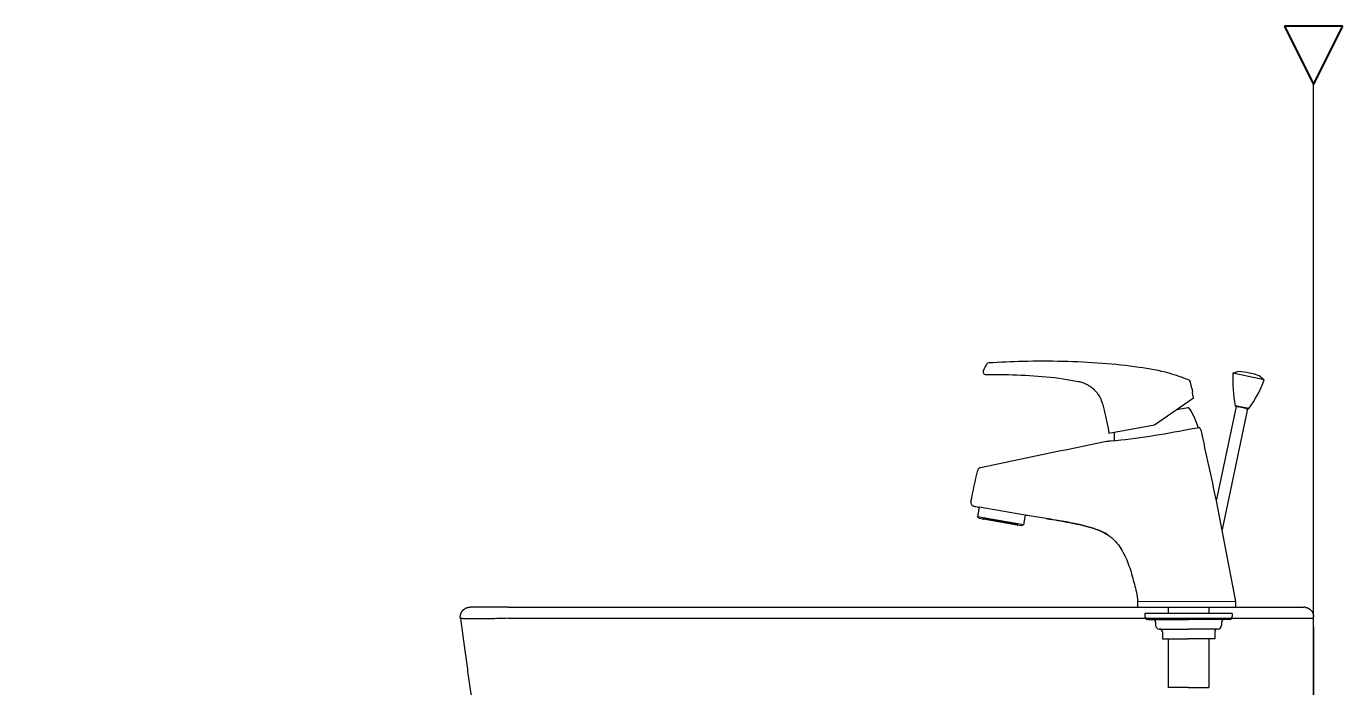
# Model space of a CAD drawing. Header units: millimetres. Extents: x 12282 to 14707, y -519 to 2912.
# Drawn here: x 13602 to 14281, y 1089 to 1430 of the extents above; entities that cross this region are included whole.
import ezdxf

# ---------------------------------------------------------------- set-up
doc = ezdxf.new("R2010")
doc.units = ezdxf.units.MM
doc.header["$LTSCALE"] = 0.2
for name, color, linetype in [('001', 7, 'Continuous'), ('7', 7, 'Continuous'), ('DEFAULT', 7, 'Continuous'), ('Make2D$visible$lines', 18, 'Continuous'), ('Make2D$visible$tangents', 18, 'Continuous')]:
    doc.layers.add(name, color=color, linetype=linetype)
doc.layers.add('DIM', color=3, linetype='Continuous', lineweight=15)
doc.layers.add('외형선', color=4, linetype='Continuous', lineweight=40)

msp = doc.modelspace()

# ---------------------------------------------------------------- linework, layer by layer
at = {"layer": '001', "color": 7, "elevation": 0.13}
msp.add_lwpolyline([(12766.73, 370.03), (14265.95, 370.03), (14265.95, 1399.64)], dxfattribs=at)
at = {"layer": '7'}
for p, q in [((14227.38, 1251.69, 0.13), (14224.37, 1250.8, 0.13)), ((14240.51, 1247.37, 0.13), (14224.37, 1250.8, 0.13)), ((14227.38, 1251.69, 0.13), (14227.41, 1251.68, 0.13)), ((14238.11, 1249.41, 0.13), (14238.14, 1249.4, 0.13)), ((14238.14, 1249.4, 0.13), (14240.51, 1247.37, 0.13)), ((14203.15, 1243.11, 0.13), (14203.5, 1241.15, 0.13)), ((14204, 1237.94, 0.13), (14183.94, 1223.89, 0.13)), ((14201.3, 1232.94, 0.13), (14195.37, 1231.89, 0.13)), ((14226.08, 1233.56, 0.13), (14215.73, 1184.88, 0.13)), ((14231.95, 1232.32, 0.13), (14218.74, 1170.19, 0.13)), ((14232.63, 1232.49, 0.13), (14225.53, 1233.99, 0.13)), ((14225.91, 1233.6, 0.13), (14227.06, 1233.36, 0.13)), ((14230.97, 1232.53, 0.13), (14227.06, 1233.36, 0.13)), ((14230.97, 1232.53, 0.13), (14232.11, 1232.28, 0.13)), ((14183.94, 1223.89, 0.13), (14160.44, 1219.74, 0.13)), ((14201.56, 1221.82, 0.13), (14206.9, 1222.76, 0.13)), ((14093.55, 1181.69, 0.13), (14092.69, 1176.77, 0.13)), ((14117.19, 1177.53, 0.13), (14093.55, 1181.69, 0.13)), ((14215.73, 1184.88, 0.13), (14225.76, 1133.1, 0.13)), ((14116.32, 1172.6, 0.13), (14092.69, 1176.77, 0.13)), ((14093.57, 1176.03, 0.13), (14092.69, 1176.77, 0.13)), ((14093.57, 1176.03, 0.13), (14095.3, 1175.72, 0.13)), ((14113.51, 1172.51, 0.13), (14095.29, 1175.72, 0.13)), ((14113.08, 1172.38, 0.13), (14095.65, 1175.46, 0.13)), ((14117.19, 1177.53, 0.13), (14116.32, 1172.6, 0.13)), ((14117.68, 1177.45, 0.13), (14117.19, 1177.53, 0.13)), ((14113.51, 1172.51, 0.13), (14115.24, 1172.21, 0.13)), ((14115.24, 1172.21, 0.13), (14116.32, 1172.6, 0.13)), ((14175.19, 1133.1, 0.13), (14175.19, 1130.1, 0.13)), ((14175.19, 1130.1, 0.13), (14225.76, 1130.1, 0.13)), ((14190.98, 1130.1, 0.13), (14190.98, 1126.81, 0.13)), ((14211.98, 1130.1, 0.13), (14211.98, 1126.81, 0.13)), ((14225.76, 1133.1, 0.13), (14225.76, 1130.1, 0.13)), ((14178.98, 1126.81, 0.13), (14178.98, 1125.31, 0.13)), ((14223.98, 1126.81, 0.13), (14178.98, 1126.81, 0.13)), ((14180.48, 1123.81, 0.13), (14182.98, 1123.81, 0.13)), ((14182.98, 1123.81, 0.13), (14201.48, 1123.81, 0.13)), ((14184.48, 1122.31, 0.13), (14184.48, 1120.81, 0.13)), ((14219.98, 1123.81, 0.13), (14201.48, 1123.81, 0.13)), ((14218.48, 1122.31, 0.13), (14218.48, 1120.81, 0.13)), ((14222.48, 1123.81, 0.13), (14219.98, 1123.81, 0.13)), ((14223.98, 1126.81, 0.13), (14223.98, 1125.31, 0.13)), ((14186.48, 1118.81, 0.13), (14201.48, 1118.81, 0.13)), ((14187.98, 1117.31, 0.13), (14187.98, 1113.81, 0.13)), ((14187.98, 1113.81, 0.13), (14201.48, 1113.81, 0.13)), ((14190.98, 1113.81, 0.13), (14190.98, 1088.6, 0.13)), ((14216.48, 1118.81, 0.13), (14201.48, 1118.81, 0.13)), ((14214.98, 1113.81, 0.13), (14201.48, 1113.81, 0.13)), ((14211.98, 1113.81, 0.13), (14211.98, 1088.6, 0.13)), ((14214.98, 1117.31, 0.13), (14214.98, 1113.81, 0.13)), ((14201.48, 1088.6, 0.13), (14190.98, 1088.6, 0.13)), ((14201.48, 1088.6, 0.13), (14211.98, 1088.6, 0.13))]:
    msp.add_line(p, q, dxfattribs=at)
for centre, radius, start, end in [((14098.5, 1254.54, 0.13), 1.5, 93.69655, 151.31408), ((14096.96, 1251.54, 0.13), 1.5, 154.29715, 270.80519), ((14294.28, 1247.15, 0.13), 70, 177.01529, 190.83267), ((14222.42, 1201.93, 0.13), 50, 71.72042, 84.27958), ((14200.97, 1245.93, 0.13), 1.5, 12.94405, 66.19218), ((14175.17, 1272.47, 0.13), 70, 325.16733, 338.98471), ((14201.39, 1232.45, 0.13), 0.5, 34.09768, 100), ((14172.82, 1213.11, 0.13), 35, 15.88089, 34.09768), ((14226.02, 1234.09, 0.13), 0.5, 190.83267, 258), ((14232.22, 1232.77, 0.13), 0.5, 258, 325.16733), ((14205.83, 1221.06, 0.13), 2, 12.54192, 57.75421), ((14198.06, 1217.56, 0.13), 35, 175.63045, 182.55855), ((14094.66, 1200.23, 0.13), 2, 103.78217, 164.22896), ((14091.13, 1184.12, 0.13), 2, 167.64465, 258.98311), ((14095.74, 1175.95, 0.13), 0.5, 206.8699, 260), ((14113.17, 1172.87, 0.13), 0.5, 260, 313.1301), ((14180.48, 1125.31, 0.13), 1.5, 180, 270), ((14182.98, 1122.31, 0.13), 1.5, 0, 90), ((14186.48, 1120.81, 0.13), 2, 180, 270), ((14216.48, 1120.81, 0.13), 2, 270, 0), ((14219.98, 1122.31, 0.13), 1.5, 90, 180), ((14222.48, 1125.31, 0.13), 1.5, 270, 0), ((14186.48, 1117.31, 0.13), 1.5, 0, 90), ((14216.48, 1117.31, 0.13), 1.5, 90, 180)]:
    msp.add_arc(centre, radius, start, end, dxfattribs=at)
for points in [[(14201.58, 1247.3, 0.13), (14191.49, 1250.7, 0.13), (14175.93, 1253.76, 0.13), (14157.13, 1255.8, 0.13), (14136.6, 1256.81, 0.13), (14116.01, 1256.81, 0.13), (14098.41, 1256.03, 0.13)], [(14097.19, 1255.26, 0.13), (14095.61, 1252.19, 0.13)], [(14096.99, 1250.04, 0.13), (14102.09, 1250.08, 0.13), (14119.45, 1249.61, 0.13), (14136.73, 1247.88, 0.13), (14144.66, 1246.53, 0.13)], [(14144.66, 1246.53, 0.13), (14146.78, 1245.97, 0.13), (14148.8, 1245.12, 0.13), (14150.69, 1244, 0.13), (14152.41, 1242.63, 0.13), (14153.92, 1241.04, 0.13), (14155.2, 1239.25, 0.13), (14156.23, 1237.31, 0.13), (14156.98, 1235.25, 0.13)], [(14203.15, 1243.11, 0.13), (14202.79, 1244.68, 0.13), (14202.43, 1246.26, 0.13)], [(14203.94, 1238.18, 0.13), (14203.79, 1238.94, 0.13), (14203.66, 1239.65, 0.13), (14203.58, 1240.27, 0.13), (14203.53, 1240.74, 0.13), (14203.51, 1241.04, 0.13), (14203.5, 1241.15, 0.13)], [(14156.98, 1235.25, 0.13), (14157.75, 1232.43, 0.13), (14159.21, 1226.19, 0.13), (14160.42, 1219.88, 0.13), (14160.44, 1219.74, 0.13)], [(14094.18, 1202.17, 0.13), (14159.07, 1215.73, 0.13)], [(14159.07, 1215.73, 0.13), (14159.33, 1215.75, 0.13), (14160.12, 1215.79, 0.13), (14161.45, 1215.88, 0.13), (14201.56, 1221.82, 0.13)], [(14093.05, 1181.71, 0.13), (14093.25, 1181.7, 0.13), (14093.55, 1181.69, 0.13)], [(14128.04, 1175.82, 0.13), (14119.33, 1177.19, 0.13), (14117.68, 1177.45, 0.13)], [(14128.04, 1175.82, 0.13), (14134.13, 1174.82, 0.13), (14140.13, 1173.74, 0.13), (14145.19, 1172.69, 0.13)], [(14145.19, 1172.69, 0.13), (14141.49, 1173.48, 0.13), (14137.39, 1174.25, 0.13), (14132.91, 1175.03, 0.13), (14128.04, 1175.82, 0.13)], [(14145.19, 1172.69, 0.13), (14150.31, 1171.39, 0.13), (14155.12, 1169.76, 0.13), (14159.23, 1167.75, 0.13), (14161.64, 1166.06, 0.13)], [(14161.64, 1166.06, 0.13), (14160.18, 1167.15, 0.13), (14157.79, 1168.55, 0.13), (14155.26, 1169.7, 0.13), (14152.71, 1170.64, 0.13), (14150.19, 1171.43, 0.13), (14147.7, 1172.1, 0.13), (14145.19, 1172.69, 0.13)], [(14161.64, 1166.06, 0.13), (14162.29, 1165.5, 0.13)], [(14162.29, 1165.5, 0.13), (14161.64, 1166.06, 0.13)], [(14162.29, 1165.5, 0.13), (14165.26, 1162.25, 0.13), (14167.65, 1158.51, 0.13), (14169.56, 1154.49, 0.13), (14171.12, 1150.36, 0.13), (14172.42, 1146.18, 0.13), (14173.54, 1141.99, 0.13), (14174.54, 1137.8, 0.13), (14175.19, 1133.1, 0.13)]]:
    msp.add_spline(points, degree=3, dxfattribs=at)
for points in [[(14204, 1237.94, 0.13), (14203.98, 1238.02, 0.13), (14203.96, 1238.1, 0.13), (14203.94, 1238.18, 0.13)], [(14207.79, 1221.5, 0.13), (14210.43, 1209.29, 0.13), (14213.08, 1197.09, 0.13), (14215.73, 1184.88, 0.13)], [(14089.18, 1184.55, 0.13), (14090.37, 1189.96, 0.13), (14091.55, 1195.37, 0.13), (14092.74, 1200.77, 0.13)]]:
    msp.add_open_spline(points, degree=3, dxfattribs=at)
msp.add_open_spline([(14090.75, 1182.16, 0.13), (14091.11, 1182.09, 0.13), (14091.87, 1181.94, 0.13), (14092.64, 1181.79, 0.13), (14093.05, 1181.71, 0.13)], degree=3, knots=[0.173317, 0.173317, 0.173317, 0.173317, 1.25795, 2.514058, 2.514058, 2.514058, 2.514058], dxfattribs=at)
at = {"layer": 'DEFAULT', "color": 0}
msp.add_line((14265.95, 455.12, 0.13), (14265.95, 1373.83, 0.13), dxfattribs=at)
at = {"layer": 'DIM', "color": 0}
msp.add_line((14175.19, 1133.1, 0.13), (14225.76, 1133.1, 0.13), dxfattribs=at)
at = {"layer": 'Make2D$visible$lines', "color": 0}
msp.add_line((14261.55, 1130.06, 0.13), (14261.55, 1130.06, 0.13), dxfattribs=at)
for points, weights, degree, knots in [([(13825.95, 1124.36, 0.13), (13825.61, 1126.62, 0.13), (13827.11, 1128.36, 0.13), (13828.6, 1130.1, 0.13), (13830.9, 1130.1, 0.13)], [1, 0.908998443219, 1, 0.908998443219, 1], 2, [0, 0, 0, 4.299216, 4.299216, 8.598431, 8.598431, 8.598431]), ([(14261.55, 1130.06, 0.13), (14262.68, 1129.93, 0.13), (14263.69, 1129.43, 0.13), (14264.49, 1128.63, 0.13), (14265.44, 1127.68, 0.13), (14265.95, 1126.44, 0.13), (14265.95, 1125.1, 0.13)], [0.955252424914, 0.920392300508, 0.920392300508, 0.955252424914, 0.906784122006, 0.906784122006, 0.955252424914], 3, [0.603998, 0.603998, 0.603998, 0.603998, 3.928065, 3.928065, 3.928065, 7.854724, 7.854724, 7.854724, 7.854724])]:
    msp.add_rational_spline(points, weights, degree=degree, knots=knots, dxfattribs=at)
for points, degree in [([(13850.68, 1130.1, 0.13), (13844.08, 1130.1, 0.13), (13837.49, 1130.1, 0.13), (13830.9, 1130.1, 0.13)], 3), ([(13850.68, 1130.1, 0.13), (13863.33, 1130.1, 0.13), (13875.99, 1130.1, 0.13)], 2), ([(13875.99, 1130.1, 0.13), (14033.27, 1130.1, 0.13), (14190.55, 1130.1, 0.13)], 2), ([(14190.55, 1130.1, 0.13), (14197.22, 1130.1, 0.13), (14203.89, 1130.1, 0.13), (14260.95, 1130.1, 0.13)], 3), ([(13825.95, 1124.36, 0.13), (13830.64, 1087.95, 0.13), (13835.34, 1061.8, 0.13)], 2), ([(14265.95, 1119.97, 0.13), (14265.95, 1088.47, 0.13), (14265.95, 1056.98, 0.13)], 2)]:
    msp.add_open_spline(points, degree=degree, dxfattribs=at)
msp.add_rational_spline([(14261.55, 1130.06, 0.13), (14261.25, 1130.1, 0.13), (14260.95, 1130.1, 0.13)], [1, 0.998180911923, 1], degree=2, dxfattribs=at)
at = {"layer": 'Make2D$visible$tangents', "color": 0}
msp.add_open_spline([(13850.68, 1124.36, 0.13), (13849.1, 1124.31, 0.13), (13845.96, 1124.23, 0.13), (13841.37, 1124.13, 0.13), (13837.12, 1124.08, 0.13), (13833.42, 1124.05, 0.13), (13830.77, 1124.07, 0.13), (13828.98, 1124.1, 0.13), (13827.92, 1124.13, 0.13), (13827.08, 1124.17, 0.13), (13826.55, 1124.22, 0.13), (13826.25, 1124.25, 0.13), (13826.1, 1124.28, 0.13), (13826, 1124.31, 0.13), (13825.95, 1124.34, 0.13), (13825.95, 1124.36, 0.13)], degree=3, knots=[0, 0, 0, 0, 4.735886, 9.415952, 13.784358, 17.473473, 20.508621, 21.732486, 22.846178, 23.690342, 24.259397, 24.443656, 24.612816, 24.715675, 24.756971, 24.756971, 24.756971, 24.756971], dxfattribs=at)
for points in [[(13850.68, 1124.36, 0.13), (13863.18, 1124.36, 0.13), (13875.99, 1124.36, 0.13)], [(13875.99, 1124.36, 0.13), (14046.02, 1124.36, 0.13), (14265.95, 1124.36, 0.13)]]:
    msp.add_open_spline(points, degree=2, dxfattribs=at)
at = {"layer": '외형선', "linetype": 'Continuous'}
for p, q in [((14280.95, 1429.64, 0.13), (14250.95, 1429.64, 0.13)), ((14250.95, 1429.64, 0.13), (14265.95, 1399.64, 0.13)), ((14265.95, 1399.64, 0.13), (14280.95, 1429.64, 0.13))]:
    msp.add_line(p, q, dxfattribs=at)

doc.saveas('drawing.dxf')
